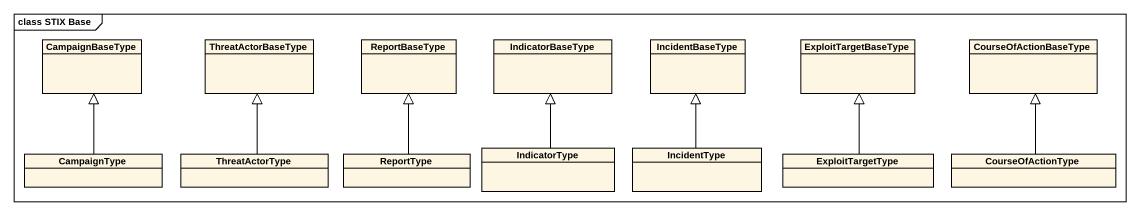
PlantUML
@startuml
mainframe class STIX Base
hide circle
hide empty members
class CampaignBaseType
class ThreatActorBaseType
class ReportBaseType
class IndicatorBaseType
class IncidentBaseType
class ExploitTargetBaseType
class CourseOfActionBaseType
class CampaignType
class ThreatActorType
class ReportType
class IndicatorType
class IncidentType
class ExploitTargetType
class CourseOfActionType
CampaignType -up-|> CampaignBaseType
ThreatActorType -up-|> ThreatActorBaseType
ReportType -up-|> ReportBaseType
IndicatorType -up-|> IndicatorBaseType
IncidentType -up-|> IncidentBaseType
ExploitTargetType -up-|> ExploitTargetBaseType
CourseOfActionType -up-|> CourseOfActionBaseType
@enduml
